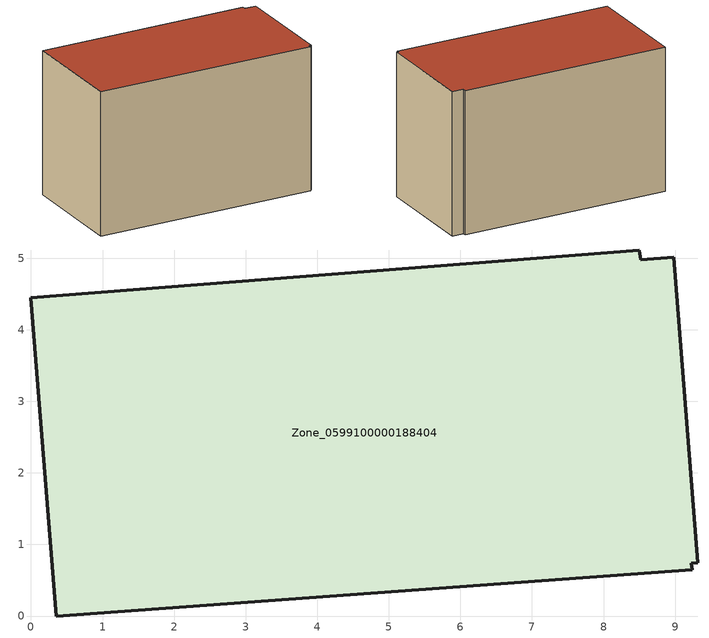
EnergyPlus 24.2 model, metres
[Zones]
Zone_0599100000188404
 floor ground (C_G): 0.35,0 0,4.45 8.5,5.11 8.52,4.98 8.98,5.01 9.31,0.74 9.23,0.74 9.24,0.65 z0
 wall outside (C_F): 0,4.45 0.35,0 9.24,0.65 9.23,0.74 9.31,0.74 8.98,5.01 8.52,4.98 8.5,5.11 0,4.45 z0:5.84
 roof outside (C_R): 9.31,0.74 8.98,5.01 8.52,4.98 8.5,5.11 0,4.45 0.35,0 9.24,0.65 9.23,0.74 z5.84
[BUILDING]
Pand.0599100000188404: North Axis=0; Terrain=City; Loads Convergence Tolerance Value=0.04; Temperature Convergence Tolerance Value=0.4; Solar Distribution=FullExterior; Maximum Number of Warmup Days=25; Minimum Number of Warmup Days=1
[Site:Location]
Rotterdam.The.Hague.AP_ZH_NLD Design_Conditions: Latitude=51.96; Longitude=4.45; Time Zone=1; Elevation=-4.5
[SITE:GROUNDTEMPERATURE:BUILDINGSURFACE]
18, 18, 18, 18, 18, 18, 18, 18, 18, 18, 18, 18
[MATERIAL] Thermal Absorptance=0.9; Solar Absorptance=0.7; Visible Absorptance=0.7
Name | Roughness | Thickness | Conductivity | Density | Specific Heat
G.TC.1946-1964 | MediumSmooth | 0.15 | 1 | 540 | 1210
F.TC.1946-1964 | Rough | 0.3 | 0.857143 | 1920 | 840
R.TC.1946-1964 | MediumRough | 0.2 | 0.235294 | 1500 | 1000
[CONSTRUCTION]
C_G: G.TC.1946-1964
C_F: F.TC.1946-1964
C_R: R.TC.1946-1964
[ZONE]
Zone_0599100000188404: Type=1; Multiplier=1; Ceiling Height=Autocalculate; Volume=Autocalculate; Floor Area=autocalculate; Part of Total Floor Area=Yes
[ZONEINFILTRATION:DESIGNFLOWRATE]
Infil_Zone_0599100000188404: Zone or ZoneList or Space or SpaceList=Zone_0599100000188404; Schedule=AlwaysOn; Design Flow Rate Calculation Method=Flow/Area; Flow Rate per Floor Area=0.003; Constant Term Coefficient=1; Temperature Term Coefficient=0; Velocity Term Coefficient=0; Velocity Squared Term Coefficient=0
[HVACTEMPLATE:ZONE:IDEALLOADSAIRSYSTEM]
Zone_0599100000188404: Maximum Heating Supply Air Temperature=50; Minimum Cooling Supply Air Temperature=13; Maximum Heating Supply Air Humidity Ratio=0.0156; Minimum Cooling Supply Air Humidity Ratio=0.0077; Heating Limit=NoLimit; Cooling Limit=NoLimit; Dehumidification Control Type=ConstantSensibleHeatRatio; Cooling Sensible Heat Ratio=0.7; Dehumidification Setpoint=60; Humidification Control Type=None; Humidification Setpoint=30; Outdoor Air Method=None; Outdoor Air Flow Rate per Person=0.00944; Outdoor Air Flow Rate per Zone Floor Area=0; Outdoor Air Flow Rate per Zone=0; Demand Controlled Ventilation Type=None; Outdoor Air Economizer Type=NoEconomizer; Heat Recovery Type=None; Sensible Heat Recovery Effectiveness=0.7; Latent Heat Recovery Effectiveness=0.65
[ZONECONTROL:THERMOSTAT]
ThermostatControl_Zone_0599100000188404: Zone or ZoneList=Zone_0599100000188404; Control Type Schedule=DualSetpointControlType; Control 1=Thermostat_Zone_0599100000188404; Temperature Difference Between Cutout And Setpoint=0
[THERMOSTATSETPOINT:DUALSETPOINT]
Thermostat_Zone_0599100000188404: Heating Setpoint Temperature Schedule=HeatingSetpoint_Zone_0599100000188404; Cooling Setpoint Temperature Schedule=CoolingSetpoint_Zone_0599100000188404
[SCHEDULE:COMPACT]
HeatingSetpoint_Zone_0599100000188404: Through: 12/31, For: AllDays, Until: 24:00, 21
CoolingSetpoint_Zone_0599100000188404: Through: 12/31, For: AllDays, Until: 24:00, 24
DualSetpointControlType: Through: 12/31, For: AllDays, Until: 24:00, 4
AlwaysOn: Through: 12/31, For: AllDays, Until: 24:00, 1
